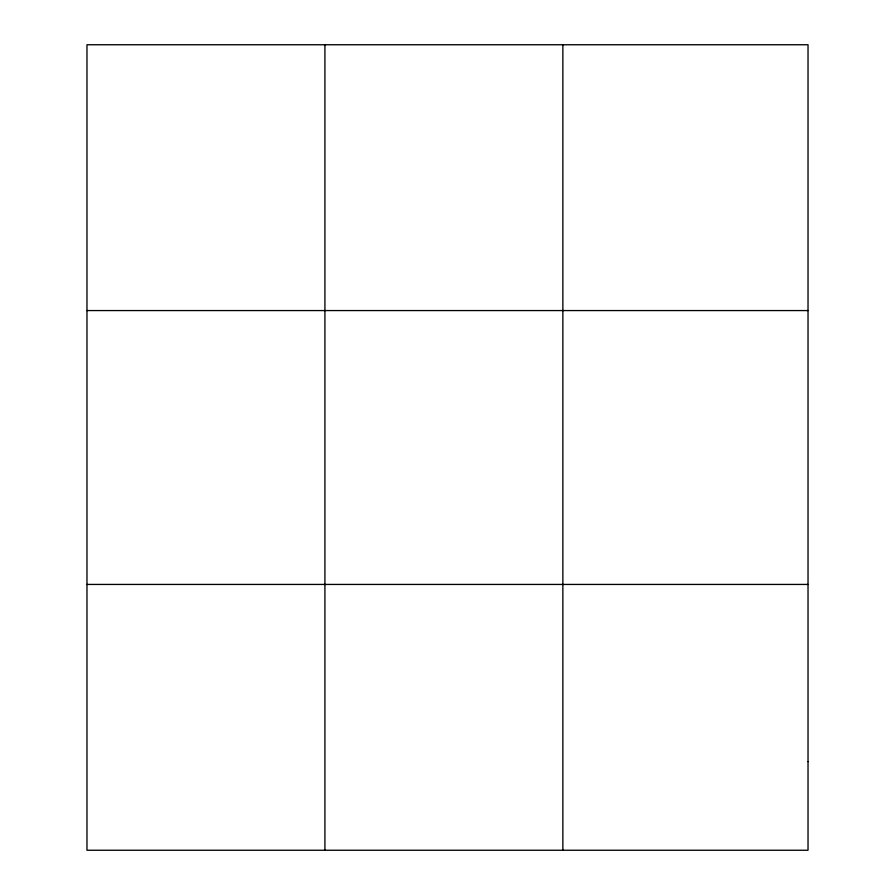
<?xml version="1.0" encoding="UTF-8"?>
<svg xmlns="http://www.w3.org/2000/svg" width="895" height="895" viewBox="0 0 895 895"><rect width="100%" height="100%" fill="white"/><g stroke="black" fill="none" stroke-linecap="round" stroke-linejoin="round"><path stroke-width="1.34" d="M324.919 44.75L324.919 850.25M562.865 44.75L562.865 850.25M86.972 310.565L808.028 310.565M86.972 584.435L808.028 584.435M808.028 761.645L808.028 850.25L86.972 850.25L86.972 44.75L808.028 44.75L808.028 761.645"/></g></svg>
